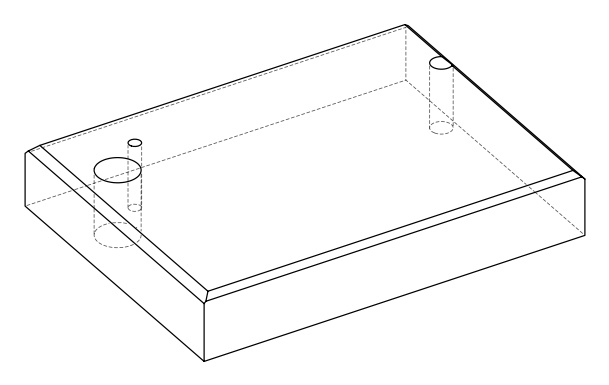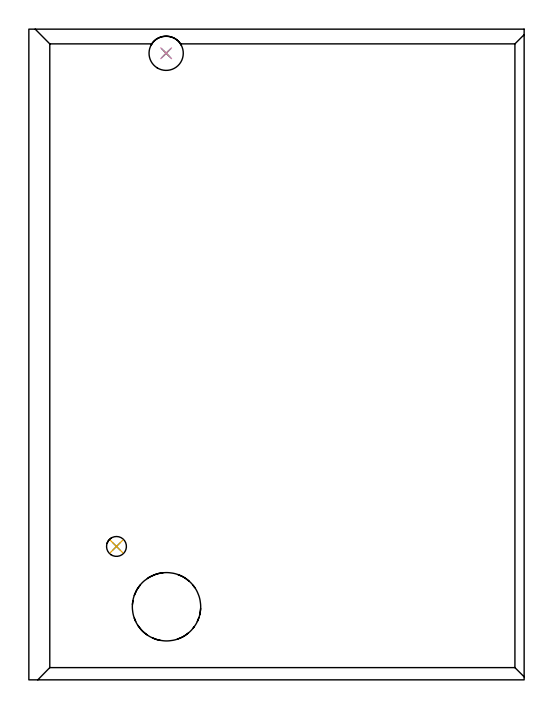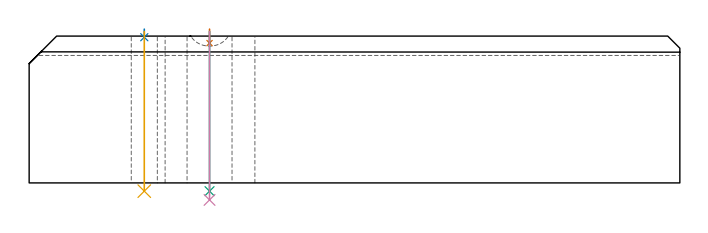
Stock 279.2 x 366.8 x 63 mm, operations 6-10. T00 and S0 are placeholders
(PLAN: 10 operations, 5 tool changes, 37.6 min)
(1 AREA_MILL | FG_CHAMFER_SURFACE | UGT0205_001 | 6.64 min | 6617 mm3)
(2 AREA_MILL_1 | FG_CHAMFER_SURFACE_1 | UGT0205_001 | 5.91 min | 4884 mm3)
(3 AREA_MILL_2 | FG_CHAMFER_SURFACE_2 | UGT0205_001 | 14.65 min | 25340 mm3)
(4 AREA_MILL_3 | FG_CHAMFER_SURFACE_3 | UGT0205_001 | 6.8 min | 9238 mm3)
(5 MILL_THROUGH_HOLE_FROM_SOLID_MATERIAL | STEP1HOLE_1 | UGT0201_004 | Circular | 2.68 min | 73356 mm3)
(6 SPOT_DRILL | STEP1HOLE | NXT0321_9005460120000 | 0.05 min | 176 mm3)
(7 SPOT_DRILL_1 | STEP1HOLE_2 | NXT0321_9005460120000 | 0.03 min | 0 mm3)
(8 DRILL_THROUGH_HOLE_INTO_CENTER | STEP1HOLE | NXT0301_083 | 0.28 min | 6021 mm3)
(9 DRILL_TO_ENLARGE_THROUGH_HOLE | STEP1HOLE | UGT0301_260 | 0.29 min | 12113 mm3)
(10 DRILL_THROUGH_HOLE_INTO_CENTER_1 | STEP1HOLE_2 | NXT0301_083 | 0.28 min | 6188 mm3)
(TOOL UGT0205_001 | Chamfer Mill 20 x 3 x 45 deg. | D20 FL50 Z2)
(TOOL UGT0201_004 | End Mill 32 mm | D32 FL53 Z6)
(TOOL NXT0321_9005460120000 | NC Spot Drill, 142deg, 12mm, Carbide, Uncoated | D12 PA142 FL30 Z2)
(TOOL NXT0301_083 | Carbide Drill 11.2mm [860.1-1120-056A1-MM 2214] | D11.2 PA140 FL72 Z2)
(TOOL UGT0301_260 | Twist Drill 19.3 mm | D19.3 PA118 FL140 Z2)
(OP 6 SPOT_DRILL)
G17 G21 G94 G90
T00 M6
G54
G17 G0 G90 X77.4 Y353.2 S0 M3
G43 Z73. H0
G94 G81 G98 Z60. F250. R66.
G80
M5
M2
(OP 7 SPOT_DRILL_1)
G17 G21 G94 G90
T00 M6
G54
G17 G0 G90 X49.4 Y75.2 S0 M3
G43 Z73. H0
G94 G81 G98 Z62.518 F250. R66.
G80
M5
M2
(OP 8 DRILL_THROUGH_HOLE_INTO_CENTER)
G17 G21 G94 G90
T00 M6
G54
G17 G0 G90 X77.4 Y353.2 S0 M3
G43 Z73. H1
G94 G73 G98 Z-3.538 F250. Q11.09 R65.
G80
M5
M2
(OP 9 DRILL_TO_ENLARGE_THROUGH_HOLE)
G17 G21 G94 G90
T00 M6
G54
G17 G0 G90 X77.4 Y353.2 S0 M3
G43 Z73. H0
G94 G73 G98 Z-7.298 F250. Q17.575 R65.
G80
M5
M2
(OP 10 DRILL_THROUGH_HOLE_INTO_CENTER_1)
G17 G21 G94 G90
T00 M6
G54
G17 G0 G90 X49.4 Y75.2 S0 M3
G43 Z73. H1
G94 G73 G98 Z-3.538 F250. Q11.09 R65.
G80
M5
M2
